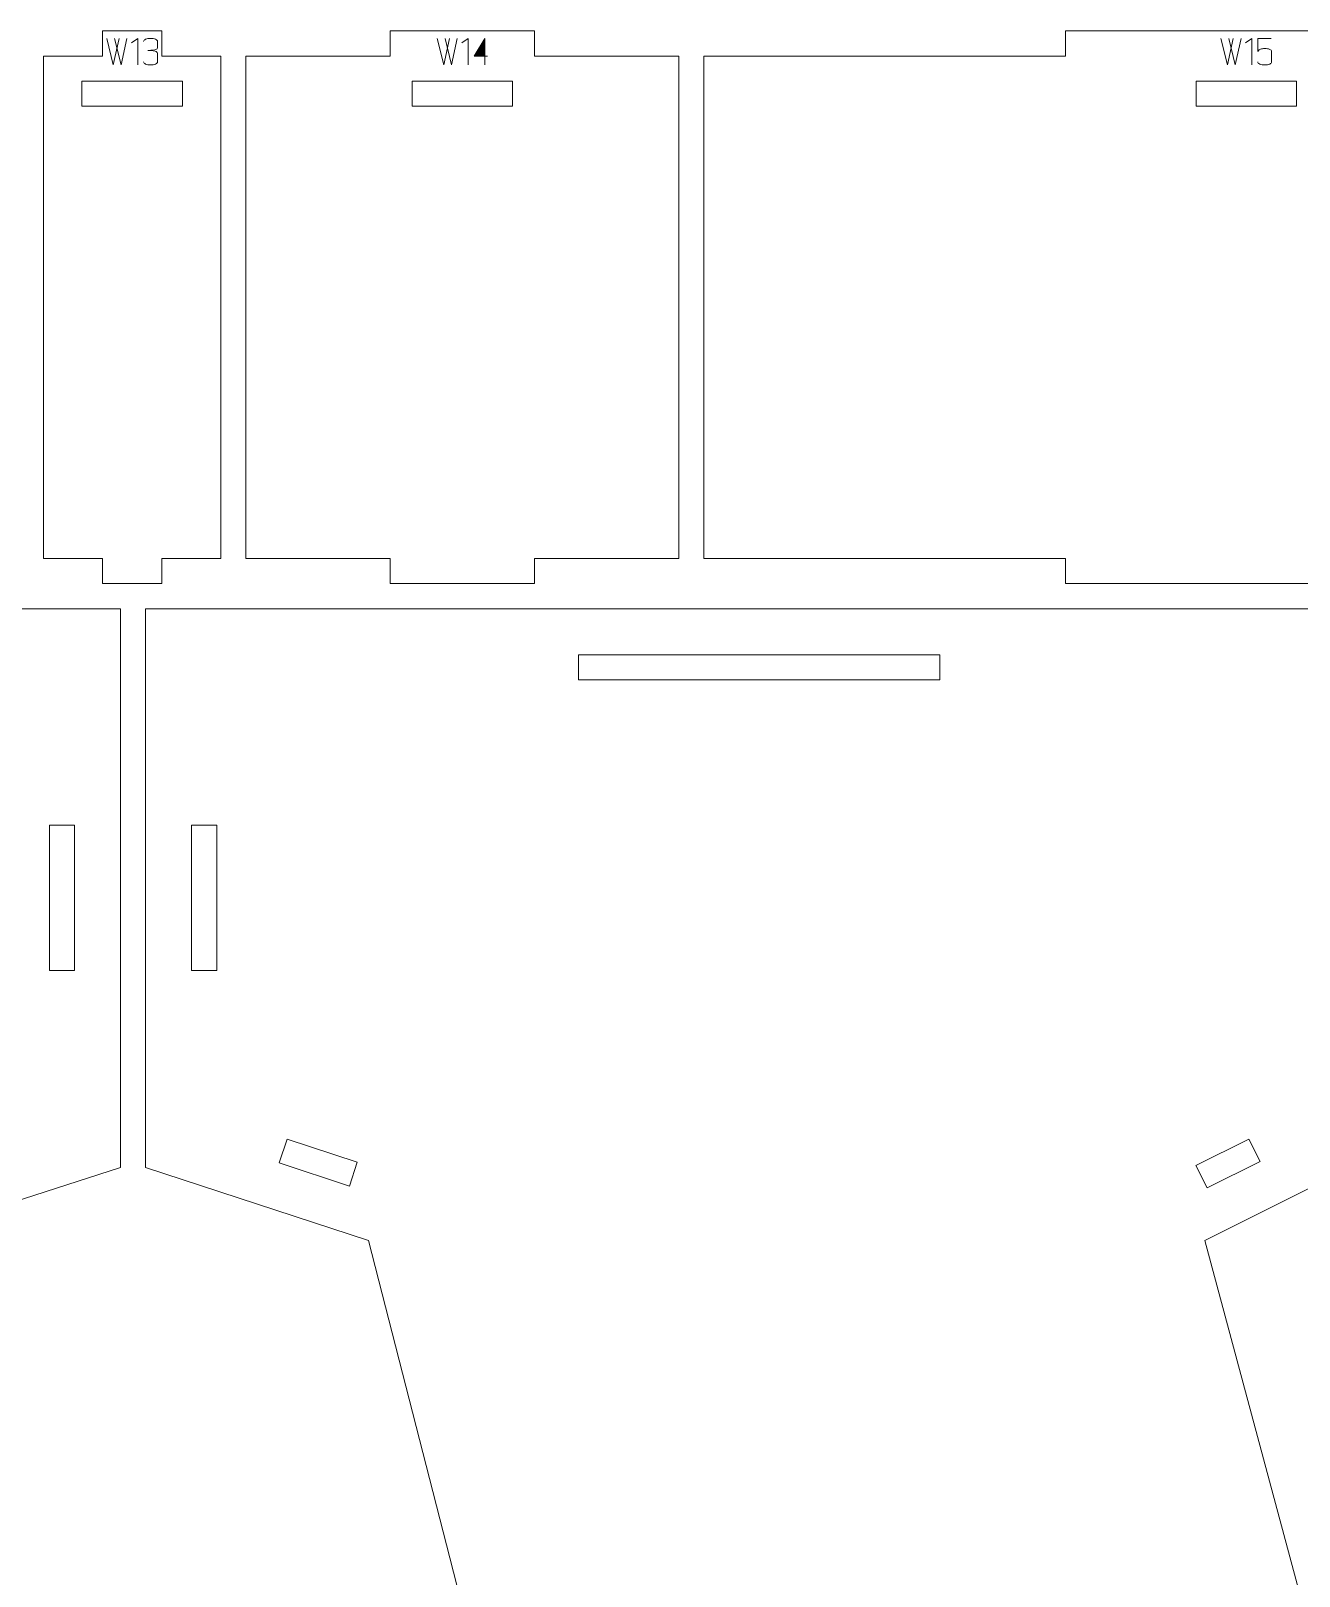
# Model space of a CAD drawing. Header units: centimetres. Extents: x -250 to 250, y -508 to 508.
# Drawn here: x 109.18 to 124.33, y -280.63 to -262.18 of the extents above; entities that cross this region are included whole.
import ezdxf

# ---------------------------------------------------------------- set-up
doc = ezdxf.new("R2010")
doc.units = ezdxf.units.CM
doc.header["$MEASUREMENT"] = 0
doc.layers.add('Capa 1', color=7, linetype='Continuous')

msp = doc.modelspace()

# ---------------------------------------------------------------- hatches: boundary and pattern name
at = {"layer": 'Capa 1', "true_color": 0x3e4095}
h = msp.add_hatch(color=175, dxfattribs=at)
edge = h.paths.add_edge_path()
edge.add_spline(control_points=[(110.0886, -262.27018), (110.0886, -262.27018), (110.16656, -262.58662), (110.16656, -262.58662), (110.16656, -262.58662), (110.2349, -262.27018), (110.2349, -262.27018), (110.2349, -262.27018), (110.2349, -262.27018), (110.2349, -262.27018), (110.2349, -262.27018), (110.16656, -262.58662), (110.16656, -262.58662), (110.16656, -262.58662), (110.0886, -262.27018), (110.0886, -262.27018)], knot_values=[0, 0, 0, 0, 0.2, 0.2, 0.2, 0.4, 0.4, 0.4, 0.6, 0.6, 0.6, 0.8, 0.8, 0.8, 1, 1, 1, 1], degree=3, periodic=1)
h = msp.add_hatch(color=175, dxfattribs=at)
edge = h.paths.add_edge_path()
edge.add_spline(control_points=[(110.18216, -262.27018), (110.18216, -262.27018), (110.26012, -262.58662), (110.26012, -262.58662), (110.26012, -262.58662), (110.32845, -262.27018), (110.32845, -262.27018), (110.32845, -262.27018), (110.32845, -262.27018), (110.32845, -262.27018), (110.32845, -262.27018), (110.26012, -262.58662), (110.26012, -262.58662), (110.26012, -262.58662), (110.18216, -262.27018), (110.18216, -262.27018)], knot_values=[0, 0, 0, 0, 0.2, 0.2, 0.2, 0.4, 0.4, 0.4, 0.6, 0.6, 0.6, 0.8, 0.8, 0.8, 1, 1, 1, 1], degree=3, periodic=1)
h = msp.add_hatch(color=175, dxfattribs=at)
edge = h.paths.add_edge_path()
edge.add_spline(control_points=[(110.45824, -262.26972), (110.45824, -262.26972), (110.38211, -262.32246), (110.38211, -262.32246), (110.38211, -262.32246), (110.45824, -262.26972), (110.45824, -262.26972), (110.45824, -262.26972), (110.45824, -262.58662), (110.45824, -262.58662), (110.45824, -262.58662), (110.45824, -262.26972), (110.45824, -262.26972)], knot_values=[0, 0, 0, 0, 0.25, 0.25, 0.25, 0.5, 0.5, 0.5, 0.75, 0.75, 0.75, 1, 1, 1, 1], degree=3, periodic=1)
h = msp.add_hatch(color=175, dxfattribs=at)
edge = h.paths.add_edge_path()
edge.add_spline(control_points=[(110.61142, -262.58662), (110.58788, -262.58662), (110.56823, -262.58318), (110.55249, -262.5763), (110.53674, -262.56942), (110.52887, -262.56109), (110.52887, -262.55131), (110.52887, -262.56109), (110.53674, -262.56942), (110.55249, -262.5763), (110.56823, -262.58318), (110.58788, -262.58662), (110.61142, -262.58662), (110.63496, -262.58662), (110.65461, -262.58318), (110.67035, -262.5763), (110.6861, -262.56942), (110.69397, -262.56109), (110.69397, -262.55131), (110.69397, -262.55131), (110.69397, -262.44812), (110.69397, -262.44812), (110.69397, -262.43986), (110.68831, -262.43268), (110.677, -262.42657), (110.66569, -262.42045), (110.63252, -262.41632), (110.57748, -262.41418), (110.63221, -262.41082), (110.66508, -262.40684), (110.67608, -262.40226), (110.68709, -262.39767), (110.69305, -262.39018), (110.69397, -262.37979), (110.69397, -262.37979), (110.69397, -262.30549), (110.69397, -262.30549), (110.69397, -262.29571), (110.6861, -262.28738), (110.67035, -262.2805), (110.65461, -262.27362), (110.63496, -262.27018), (110.61142, -262.27018), (110.58788, -262.27018), (110.56823, -262.27362), (110.55249, -262.2805), (110.53674, -262.28738), (110.52887, -262.29571), (110.52887, -262.30549), (110.52887, -262.29571), (110.53674, -262.28738), (110.55249, -262.2805), (110.56823, -262.27362), (110.58788, -262.27018), (110.61142, -262.27018), (110.63496, -262.27018), (110.65461, -262.27362), (110.67035, -262.2805), (110.6861, -262.28738), (110.69397, -262.29571), (110.69397, -262.30549), (110.69397, -262.30549), (110.69397, -262.37979), (110.69397, -262.37979), (110.69305, -262.39018), (110.68709, -262.39767), (110.67608, -262.40226), (110.66508, -262.40684), (110.63221, -262.41082), (110.57748, -262.41418), (110.63252, -262.41632), (110.66569, -262.42045), (110.677, -262.42657), (110.68831, -262.43268), (110.69397, -262.43986), (110.69397, -262.44812), (110.69397, -262.44812), (110.69397, -262.55131), (110.69397, -262.55131), (110.69397, -262.56109), (110.6861, -262.56942), (110.67035, -262.5763), (110.65461, -262.58318), (110.63496, -262.58662), (110.61142, -262.58662)], knot_values=[0, 0, 0, 0, 0.03571429, 0.03571429, 0.03571429, 0.07142857, 0.07142857, 0.07142857, 0.10714286, 0.10714286, 0.10714286, 0.14285714, 0.14285714, 0.14285714, 0.17857143, 0.17857143, 0.17857143, 0.21428571, 0.21428571, 0.21428571, 0.25, 0.25, 0.25, 0.28571429, 0.28571429, 0.28571429, 0.32142857, 0.32142857, 0.32142857, 0.35714286, 0.35714286, 0.35714286, 0.39285714, 0.39285714, 0.39285714, 0.42857143, 0.42857143, 0.42857143, 0.46428571, 0.46428571, 0.46428571, 0.5, 0.5, 0.5, 0.53571429, 0.53571429, 0.53571429, 0.57142857, 0.57142857, 0.57142857, 0.60714286, 0.60714286, 0.60714286, 0.64285714, 0.64285714, 0.64285714, 0.67857143, 0.67857143, 0.67857143, 0.71428571, 0.71428571, 0.71428571, 0.75, 0.75, 0.75, 0.78571429, 0.78571429, 0.78571429, 0.82142857, 0.82142857, 0.82142857, 0.85714286, 0.85714286, 0.85714286, 0.89285714, 0.89285714, 0.89285714, 0.92857143, 0.92857143, 0.92857143, 0.96428571, 0.96428571, 0.96428571, 1, 1, 1, 1], degree=3, periodic=1)
h = msp.add_hatch(color=175, dxfattribs=at)
edge = h.paths.add_edge_path()
edge.add_spline(control_points=[(114.03385, -262.27018), (114.03385, -262.27018), (114.11181, -262.58662), (114.11181, -262.58662), (114.11181, -262.58662), (114.18015, -262.27018), (114.18015, -262.27018), (114.18015, -262.27018), (114.18015, -262.27018), (114.18015, -262.27018), (114.18015, -262.27018), (114.11181, -262.58662), (114.11181, -262.58662), (114.11181, -262.58662), (114.03385, -262.27018), (114.03385, -262.27018)], knot_values=[0, 0, 0, 0, 0.2, 0.2, 0.2, 0.4, 0.4, 0.4, 0.6, 0.6, 0.6, 0.8, 0.8, 0.8, 1, 1, 1, 1], degree=3, periodic=1)
h = msp.add_hatch(color=175, dxfattribs=at)
edge = h.paths.add_edge_path()
edge.add_spline(control_points=[(114.12741, -262.27018), (114.12741, -262.27018), (114.20537, -262.58662), (114.20537, -262.58662), (114.20537, -262.58662), (114.2737, -262.27018), (114.2737, -262.27018), (114.2737, -262.27018), (114.2737, -262.27018), (114.2737, -262.27018), (114.2737, -262.27018), (114.20537, -262.58662), (114.20537, -262.58662), (114.20537, -262.58662), (114.12741, -262.27018), (114.12741, -262.27018)], knot_values=[0, 0, 0, 0, 0.2, 0.2, 0.2, 0.4, 0.4, 0.4, 0.6, 0.6, 0.6, 0.8, 0.8, 0.8, 1, 1, 1, 1], degree=3, periodic=1)
h = msp.add_hatch(color=175, dxfattribs=at)
edge = h.paths.add_edge_path()
edge.add_spline(control_points=[(114.40349, -262.26972), (114.40349, -262.26972), (114.32736, -262.32246), (114.32736, -262.32246), (114.32736, -262.32246), (114.40349, -262.26972), (114.40349, -262.26972), (114.40349, -262.26972), (114.40349, -262.58662), (114.40349, -262.58662), (114.40349, -262.58662), (114.40349, -262.26972), (114.40349, -262.26972)], knot_values=[0, 0, 0, 0, 0.25, 0.25, 0.25, 0.5, 0.5, 0.5, 0.75, 0.75, 0.75, 1, 1, 1, 1], degree=3, periodic=1)
h = msp.add_hatch(color=175, dxfattribs=at)
edge = h.paths.add_edge_path()
edge.add_spline(control_points=[(114.60391, -262.48206), (114.60391, -262.48206), (114.60391, -262.26972), (114.60391, -262.26972), (114.60391, -262.26972), (114.47412, -262.48206), (114.47412, -262.48206), (114.47412, -262.48206), (114.60391, -262.48206), (114.60391, -262.48206)], knot_values=[0, 0, 0, 0, 0.33333333, 0.33333333, 0.33333333, 0.66666667, 0.66666667, 0.66666667, 1, 1, 1, 1], degree=3, periodic=1)
h = msp.add_hatch(color=175, dxfattribs=at)
edge = h.paths.add_edge_path()
edge.add_spline(control_points=[(114.60391, -262.48206), (114.60391, -262.48206), (114.60391, -262.58662), (114.60391, -262.58662), (114.60391, -262.58662), (114.60391, -262.48206), (114.60391, -262.48206), (114.60391, -262.48206), (114.47412, -262.48206), (114.47412, -262.48206), (114.47412, -262.48206), (114.60391, -262.26972), (114.60391, -262.26972), (114.60391, -262.26972), (114.60391, -262.48206), (114.60391, -262.48206), (114.60391, -262.48206), (114.63372, -262.48206), (114.63372, -262.48206), (114.63372, -262.48206), (114.60391, -262.48206), (114.60391, -262.48206)], knot_values=[0, 0, 0, 0, 0.14285714, 0.14285714, 0.14285714, 0.28571429, 0.28571429, 0.28571429, 0.42857143, 0.42857143, 0.42857143, 0.57142857, 0.57142857, 0.57142857, 0.71428571, 0.71428571, 0.71428571, 0.85714286, 0.85714286, 0.85714286, 1, 1, 1, 1], degree=3, periodic=1)
h = msp.add_hatch(color=175, dxfattribs=at)
edge = h.paths.add_edge_path()
edge.add_spline(control_points=[(123.39201, -262.27018), (123.39201, -262.27018), (123.46997, -262.58662), (123.46997, -262.58662), (123.46997, -262.58662), (123.53831, -262.27018), (123.53831, -262.27018), (123.53831, -262.27018), (123.53831, -262.27018), (123.53831, -262.27018), (123.53831, -262.27018), (123.46997, -262.58662), (123.46997, -262.58662), (123.46997, -262.58662), (123.39201, -262.27018), (123.39201, -262.27018)], knot_values=[0, 0, 0, 0, 0.2, 0.2, 0.2, 0.4, 0.4, 0.4, 0.6, 0.6, 0.6, 0.8, 0.8, 0.8, 1, 1, 1, 1], degree=3, periodic=1)
h = msp.add_hatch(color=175, dxfattribs=at)
edge = h.paths.add_edge_path()
edge.add_spline(control_points=[(123.48557, -262.27018), (123.48557, -262.27018), (123.56353, -262.58662), (123.56353, -262.58662), (123.56353, -262.58662), (123.63186, -262.27018), (123.63186, -262.27018), (123.63186, -262.27018), (123.63186, -262.27018), (123.63186, -262.27018), (123.63186, -262.27018), (123.56353, -262.58662), (123.56353, -262.58662), (123.56353, -262.58662), (123.48557, -262.27018), (123.48557, -262.27018)], knot_values=[0, 0, 0, 0, 0.2, 0.2, 0.2, 0.4, 0.4, 0.4, 0.6, 0.6, 0.6, 0.8, 0.8, 0.8, 1, 1, 1, 1], degree=3, periodic=1)
h = msp.add_hatch(color=175, dxfattribs=at)
edge = h.paths.add_edge_path()
edge.add_spline(control_points=[(123.76165, -262.26972), (123.76165, -262.26972), (123.68552, -262.32246), (123.68552, -262.32246), (123.68552, -262.32246), (123.76165, -262.26972), (123.76165, -262.26972), (123.76165, -262.26972), (123.76165, -262.58662), (123.76165, -262.58662), (123.76165, -262.58662), (123.76165, -262.26972), (123.76165, -262.26972)], knot_values=[0, 0, 0, 0, 0.25, 0.25, 0.25, 0.5, 0.5, 0.5, 0.75, 0.75, 0.75, 1, 1, 1, 1], degree=3, periodic=1)
h = msp.add_hatch(color=175, dxfattribs=at)
edge = h.paths.add_edge_path()
edge.add_spline(control_points=[(123.91483, -262.58662), (123.89129, -262.58662), (123.87164, -262.58318), (123.8559, -262.5763), (123.84015, -262.56942), (123.83228, -262.56109), (123.83228, -262.55131), (123.83228, -262.56109), (123.84015, -262.56942), (123.8559, -262.5763), (123.87164, -262.58318), (123.89129, -262.58662), (123.91483, -262.58662), (123.93837, -262.58662), (123.95802, -262.58318), (123.97376, -262.5763), (123.98951, -262.56942), (123.99738, -262.56109), (123.99738, -262.55131), (123.99738, -262.55131), (123.99738, -262.42565), (123.99738, -262.42565), (123.99738, -262.41586), (123.98951, -262.40753), (123.97376, -262.40065), (123.95802, -262.39377), (123.93837, -262.39033), (123.91483, -262.39033), (123.89343, -262.39217), (123.87692, -262.39462), (123.8653, -262.39767), (123.85368, -262.40073), (123.84268, -262.41006), (123.83228, -262.42565), (123.83228, -262.42565), (123.83228, -262.27018), (123.83228, -262.27018), (123.83228, -262.27018), (123.99188, -262.27018), (123.99188, -262.27018), (123.99188, -262.27018), (123.83228, -262.27018), (123.83228, -262.27018), (123.83228, -262.27018), (123.83228, -262.42565), (123.83228, -262.42565), (123.84268, -262.41006), (123.85368, -262.40073), (123.8653, -262.39767), (123.87692, -262.39462), (123.89343, -262.39217), (123.91483, -262.39033), (123.93837, -262.39033), (123.95802, -262.39377), (123.97376, -262.40065), (123.98951, -262.40753), (123.99738, -262.41586), (123.99738, -262.42565), (123.99738, -262.42565), (123.99738, -262.55131), (123.99738, -262.55131), (123.99738, -262.56109), (123.98951, -262.56942), (123.97376, -262.5763), (123.95802, -262.58318), (123.93837, -262.58662), (123.91483, -262.58662)], knot_values=[0, 0, 0, 0, 0.04545455, 0.04545455, 0.04545455, 0.09090909, 0.09090909, 0.09090909, 0.13636364, 0.13636364, 0.13636364, 0.18181818, 0.18181818, 0.18181818, 0.22727273, 0.22727273, 0.22727273, 0.27272727, 0.27272727, 0.27272727, 0.31818182, 0.31818182, 0.31818182, 0.36363636, 0.36363636, 0.36363636, 0.40909091, 0.40909091, 0.40909091, 0.45454545, 0.45454545, 0.45454545, 0.5, 0.5, 0.5, 0.54545455, 0.54545455, 0.54545455, 0.59090909, 0.59090909, 0.59090909, 0.63636364, 0.63636364, 0.63636364, 0.68181818, 0.68181818, 0.68181818, 0.72727273, 0.72727273, 0.72727273, 0.77272727, 0.77272727, 0.77272727, 0.81818182, 0.81818182, 0.81818182, 0.86363636, 0.86363636, 0.86363636, 0.90909091, 0.90909091, 0.90909091, 0.95454545, 0.95454545, 0.95454545, 1, 1, 1, 1], degree=3, periodic=1)

# ---------------------------------------------------------------- linework, layer by layer
at = {"layer": 'Capa 1', "color": 240, "lineweight": 20}
for points, knots in [([(109.33266, -262.48022), (109.33266, -262.48022), (109.33266, -268.48022), (109.33266, -268.48022), (109.33266, -268.48022), (110.03841, -268.48022), (110.03841, -268.48022), (110.03841, -268.48022), (110.03841, -268.78022), (110.03841, -268.78022), (110.03841, -268.78022), (110.74416, -268.78022), (110.74416, -268.78022), (110.74416, -268.78022), (110.74416, -268.48022), (110.74416, -268.48022), (110.74416, -268.48022), (111.44992, -268.48022), (111.44992, -268.48022), (111.44992, -268.48022), (111.44992, -262.48022), (111.44992, -262.48022), (111.44992, -262.48022), (110.74416, -262.48022), (110.74416, -262.48022), (110.74416, -262.48022), (110.74416, -262.18022), (110.74416, -262.18022), (110.74416, -262.18022), (110.03841, -262.18022), (110.03841, -262.18022), (110.03841, -262.18022), (110.03841, -262.48022), (110.03841, -262.48022), (110.03841, -262.48022), (109.33266, -262.48022), (109.33266, -262.48022)], [0, 0, 0, 0, 0.08333333, 0.08333333, 0.08333333, 0.16666667, 0.16666667, 0.16666667, 0.25, 0.25, 0.25, 0.33333333, 0.33333333, 0.33333333, 0.41666667, 0.41666667, 0.41666667, 0.5, 0.5, 0.5, 0.58333333, 0.58333333, 0.58333333, 0.66666667, 0.66666667, 0.66666667, 0.75, 0.75, 0.75, 0.83333333, 0.83333333, 0.83333333, 0.91666667, 0.91666667, 0.91666667, 1, 1, 1, 1]), ([(111.74992, -262.48022), (111.74992, -262.48022), (111.74992, -268.48022), (111.74992, -268.48022), (111.74992, -268.48022), (113.4725, -268.48022), (113.4725, -268.48022), (113.4725, -268.48022), (113.4725, -268.78022), (113.4725, -268.78022), (113.4725, -268.78022), (115.19508, -268.78022), (115.19508, -268.78022), (115.19508, -268.78022), (115.19508, -268.48022), (115.19508, -268.48022), (115.19508, -268.48022), (116.91766, -268.48022), (116.91766, -268.48022), (116.91766, -268.48022), (116.91766, -262.48022), (116.91766, -262.48022), (116.91766, -262.48022), (115.19508, -262.48022), (115.19508, -262.48022), (115.19508, -262.48022), (115.19508, -262.18022), (115.19508, -262.18022), (115.19508, -262.18022), (113.4725, -262.18022), (113.4725, -262.18022), (113.4725, -262.18022), (113.4725, -262.48022), (113.4725, -262.48022), (113.4725, -262.48022), (111.74992, -262.48022), (111.74992, -262.48022)], [0, 0, 0, 0, 0.08333333, 0.08333333, 0.08333333, 0.16666667, 0.16666667, 0.16666667, 0.25, 0.25, 0.25, 0.33333333, 0.33333333, 0.33333333, 0.41666667, 0.41666667, 0.41666667, 0.5, 0.5, 0.5, 0.58333333, 0.58333333, 0.58333333, 0.66666667, 0.66666667, 0.66666667, 0.75, 0.75, 0.75, 0.83333333, 0.83333333, 0.83333333, 0.91666667, 0.91666667, 0.91666667, 1, 1, 1, 1]), ([(117.21766, -262.48022), (117.21766, -262.48022), (117.21766, -268.48022), (117.21766, -268.48022), (117.21766, -268.48022), (121.53568, -268.48022), (121.53568, -268.48022), (121.53568, -268.48022), (121.53568, -268.78022), (121.53568, -268.78022), (121.53568, -268.78022), (125.8537, -268.78022), (125.8537, -268.78022), (125.8537, -268.78022), (125.8537, -268.48022), (125.8537, -268.48022), (125.8537, -268.48022), (130.17173, -268.48022), (130.17173, -268.48022), (130.17173, -268.48022), (130.17173, -262.48022), (130.17173, -262.48022), (130.17173, -262.48022), (125.8537, -262.48022), (125.8537, -262.48022), (125.8537, -262.48022), (125.8537, -262.18022), (125.8537, -262.18022), (125.8537, -262.18022), (121.53568, -262.18022), (121.53568, -262.18022), (121.53568, -262.18022), (121.53568, -262.48022), (121.53568, -262.48022), (121.53568, -262.48022), (117.21766, -262.48022), (117.21766, -262.48022)], [0, 0, 0, 0, 0.08333333, 0.08333333, 0.08333333, 0.16666667, 0.16666667, 0.16666667, 0.25, 0.25, 0.25, 0.33333333, 0.33333333, 0.33333333, 0.41666667, 0.41666667, 0.41666667, 0.5, 0.5, 0.5, 0.58333333, 0.58333333, 0.58333333, 0.66666667, 0.66666667, 0.66666667, 0.75, 0.75, 0.75, 0.83333333, 0.83333333, 0.83333333, 0.91666667, 0.91666667, 0.91666667, 1, 1, 1, 1]), ([(109.79129, -263.08), (109.79129, -263.08), (110.99129, -263.08), (110.99129, -263.08), (110.99129, -263.08), (110.99129, -262.78), (110.99129, -262.78), (110.99129, -262.78), (109.79129, -262.78), (109.79129, -262.78), (109.79129, -262.78), (109.79129, -263.08), (109.79129, -263.08)], [0, 0, 0, 0, 0.25, 0.25, 0.25, 0.5, 0.5, 0.5, 0.75, 0.75, 0.75, 1, 1, 1, 1]), ([(113.73379, -263.08), (113.73379, -263.08), (114.93379, -263.08), (114.93379, -263.08), (114.93379, -263.08), (114.93379, -262.78), (114.93379, -262.78), (114.93379, -262.78), (113.73379, -262.78), (113.73379, -262.78), (113.73379, -262.78), (113.73379, -263.08), (113.73379, -263.08)], [0, 0, 0, 0, 0.25, 0.25, 0.25, 0.5, 0.5, 0.5, 0.75, 0.75, 0.75, 1, 1, 1, 1]), ([(123.0947, -263.08), (123.0947, -263.08), (124.2947, -263.08), (124.2947, -263.08), (124.2947, -263.08), (124.2947, -262.78), (124.2947, -262.78), (124.2947, -262.78), (123.0947, -262.78), (123.0947, -262.78), (123.0947, -262.78), (123.0947, -263.08), (123.0947, -263.08)], [0, 0, 0, 0, 0.25, 0.25, 0.25, 0.5, 0.5, 0.5, 0.75, 0.75, 0.75, 1, 1, 1, 1])]:
    msp.add_open_spline(points, degree=3, knots=knots, dxfattribs=at)
at = {"layer": 'Capa 1', "color": 114, "lineweight": 9}
for points, knots in [([(110.0886, -262.27018), (110.0886, -262.27018), (110.16656, -262.58662), (110.16656, -262.58662), (110.16656, -262.58662), (110.2349, -262.27018), (110.2349, -262.27018), (110.2349, -262.27018), (110.2349, -262.27018), (110.2349, -262.27018), (110.2349, -262.27018), (110.16656, -262.58662), (110.16656, -262.58662), (110.16656, -262.58662), (110.0886, -262.27018), (110.0886, -262.27018)], [0, 0, 0, 0, 0.2, 0.2, 0.2, 0.4, 0.4, 0.4, 0.6, 0.6, 0.6, 0.8, 0.8, 0.8, 1, 1, 1, 1]), ([(110.18216, -262.27018), (110.18216, -262.27018), (110.26012, -262.58662), (110.26012, -262.58662), (110.26012, -262.58662), (110.32845, -262.27018), (110.32845, -262.27018), (110.32845, -262.27018), (110.32845, -262.27018), (110.32845, -262.27018), (110.32845, -262.27018), (110.26012, -262.58662), (110.26012, -262.58662), (110.26012, -262.58662), (110.18216, -262.27018), (110.18216, -262.27018)], [0, 0, 0, 0, 0.2, 0.2, 0.2, 0.4, 0.4, 0.4, 0.6, 0.6, 0.6, 0.8, 0.8, 0.8, 1, 1, 1, 1]), ([(110.45824, -262.26972), (110.45824, -262.26972), (110.38211, -262.32246), (110.38211, -262.32246), (110.38211, -262.32246), (110.45824, -262.26972), (110.45824, -262.26972), (110.45824, -262.26972), (110.45824, -262.58662), (110.45824, -262.58662), (110.45824, -262.58662), (110.45824, -262.26972), (110.45824, -262.26972)], [0, 0, 0, 0, 0.25, 0.25, 0.25, 0.5, 0.5, 0.5, 0.75, 0.75, 0.75, 1, 1, 1, 1]), ([(110.61142, -262.58662), (110.58788, -262.58662), (110.56823, -262.58318), (110.55249, -262.5763), (110.53674, -262.56942), (110.52887, -262.56109), (110.52887, -262.55131), (110.52887, -262.56109), (110.53674, -262.56942), (110.55249, -262.5763), (110.56823, -262.58318), (110.58788, -262.58662), (110.61142, -262.58662), (110.63496, -262.58662), (110.65461, -262.58318), (110.67035, -262.5763), (110.6861, -262.56942), (110.69397, -262.56109), (110.69397, -262.55131), (110.69397, -262.55131), (110.69397, -262.44812), (110.69397, -262.44812), (110.69397, -262.43986), (110.68831, -262.43268), (110.677, -262.42657), (110.66569, -262.42045), (110.63252, -262.41632), (110.57748, -262.41418), (110.63221, -262.41082), (110.66508, -262.40684), (110.67608, -262.40226), (110.68709, -262.39767), (110.69305, -262.39018), (110.69397, -262.37979), (110.69397, -262.37979), (110.69397, -262.30549), (110.69397, -262.30549), (110.69397, -262.29571), (110.6861, -262.28738), (110.67035, -262.2805), (110.65461, -262.27362), (110.63496, -262.27018), (110.61142, -262.27018), (110.58788, -262.27018), (110.56823, -262.27362), (110.55249, -262.2805), (110.53674, -262.28738), (110.52887, -262.29571), (110.52887, -262.30549), (110.52887, -262.29571), (110.53674, -262.28738), (110.55249, -262.2805), (110.56823, -262.27362), (110.58788, -262.27018), (110.61142, -262.27018), (110.63496, -262.27018), (110.65461, -262.27362), (110.67035, -262.2805), (110.6861, -262.28738), (110.69397, -262.29571), (110.69397, -262.30549), (110.69397, -262.30549), (110.69397, -262.37979), (110.69397, -262.37979), (110.69305, -262.39018), (110.68709, -262.39767), (110.67608, -262.40226), (110.66508, -262.40684), (110.63221, -262.41082), (110.57748, -262.41418), (110.63252, -262.41632), (110.66569, -262.42045), (110.677, -262.42657), (110.68831, -262.43268), (110.69397, -262.43986), (110.69397, -262.44812), (110.69397, -262.44812), (110.69397, -262.55131), (110.69397, -262.55131), (110.69397, -262.56109), (110.6861, -262.56942), (110.67035, -262.5763), (110.65461, -262.58318), (110.63496, -262.58662), (110.61142, -262.58662)], [0, 0, 0, 0, 0.03571429, 0.03571429, 0.03571429, 0.07142857, 0.07142857, 0.07142857, 0.10714286, 0.10714286, 0.10714286, 0.14285714, 0.14285714, 0.14285714, 0.17857143, 0.17857143, 0.17857143, 0.21428571, 0.21428571, 0.21428571, 0.25, 0.25, 0.25, 0.28571429, 0.28571429, 0.28571429, 0.32142857, 0.32142857, 0.32142857, 0.35714286, 0.35714286, 0.35714286, 0.39285714, 0.39285714, 0.39285714, 0.42857143, 0.42857143, 0.42857143, 0.46428571, 0.46428571, 0.46428571, 0.5, 0.5, 0.5, 0.53571429, 0.53571429, 0.53571429, 0.57142857, 0.57142857, 0.57142857, 0.60714286, 0.60714286, 0.60714286, 0.64285714, 0.64285714, 0.64285714, 0.67857143, 0.67857143, 0.67857143, 0.71428571, 0.71428571, 0.71428571, 0.75, 0.75, 0.75, 0.78571429, 0.78571429, 0.78571429, 0.82142857, 0.82142857, 0.82142857, 0.85714286, 0.85714286, 0.85714286, 0.89285714, 0.89285714, 0.89285714, 0.92857143, 0.92857143, 0.92857143, 0.96428571, 0.96428571, 0.96428571, 1, 1, 1, 1]), ([(114.03385, -262.27018), (114.03385, -262.27018), (114.11181, -262.58662), (114.11181, -262.58662), (114.11181, -262.58662), (114.18015, -262.27018), (114.18015, -262.27018), (114.18015, -262.27018), (114.18015, -262.27018), (114.18015, -262.27018), (114.18015, -262.27018), (114.11181, -262.58662), (114.11181, -262.58662), (114.11181, -262.58662), (114.03385, -262.27018), (114.03385, -262.27018)], [0, 0, 0, 0, 0.2, 0.2, 0.2, 0.4, 0.4, 0.4, 0.6, 0.6, 0.6, 0.8, 0.8, 0.8, 1, 1, 1, 1]), ([(114.12741, -262.27018), (114.12741, -262.27018), (114.20537, -262.58662), (114.20537, -262.58662), (114.20537, -262.58662), (114.2737, -262.27018), (114.2737, -262.27018), (114.2737, -262.27018), (114.2737, -262.27018), (114.2737, -262.27018), (114.2737, -262.27018), (114.20537, -262.58662), (114.20537, -262.58662), (114.20537, -262.58662), (114.12741, -262.27018), (114.12741, -262.27018)], [0, 0, 0, 0, 0.2, 0.2, 0.2, 0.4, 0.4, 0.4, 0.6, 0.6, 0.6, 0.8, 0.8, 0.8, 1, 1, 1, 1]), ([(114.40349, -262.26972), (114.40349, -262.26972), (114.32736, -262.32246), (114.32736, -262.32246), (114.32736, -262.32246), (114.40349, -262.26972), (114.40349, -262.26972), (114.40349, -262.26972), (114.40349, -262.58662), (114.40349, -262.58662), (114.40349, -262.58662), (114.40349, -262.26972), (114.40349, -262.26972)], [0, 0, 0, 0, 0.25, 0.25, 0.25, 0.5, 0.5, 0.5, 0.75, 0.75, 0.75, 1, 1, 1, 1]), ([(114.60391, -262.48206), (114.60391, -262.48206), (114.60391, -262.26972), (114.60391, -262.26972), (114.60391, -262.26972), (114.47412, -262.48206), (114.47412, -262.48206), (114.47412, -262.48206), (114.60391, -262.48206), (114.60391, -262.48206)], [0, 0, 0, 0, 0.33333333, 0.33333333, 0.33333333, 0.66666667, 0.66666667, 0.66666667, 1, 1, 1, 1]), ([(114.60391, -262.48206), (114.60391, -262.48206), (114.60391, -262.58662), (114.60391, -262.58662), (114.60391, -262.58662), (114.60391, -262.48206), (114.60391, -262.48206), (114.60391, -262.48206), (114.47412, -262.48206), (114.47412, -262.48206), (114.47412, -262.48206), (114.60391, -262.26972), (114.60391, -262.26972), (114.60391, -262.26972), (114.60391, -262.48206), (114.60391, -262.48206), (114.60391, -262.48206), (114.63372, -262.48206), (114.63372, -262.48206), (114.63372, -262.48206), (114.60391, -262.48206), (114.60391, -262.48206)], [0, 0, 0, 0, 0.14285714, 0.14285714, 0.14285714, 0.28571429, 0.28571429, 0.28571429, 0.42857143, 0.42857143, 0.42857143, 0.57142857, 0.57142857, 0.57142857, 0.71428571, 0.71428571, 0.71428571, 0.85714286, 0.85714286, 0.85714286, 1, 1, 1, 1]), ([(123.39201, -262.27018), (123.39201, -262.27018), (123.46997, -262.58662), (123.46997, -262.58662), (123.46997, -262.58662), (123.53831, -262.27018), (123.53831, -262.27018), (123.53831, -262.27018), (123.53831, -262.27018), (123.53831, -262.27018), (123.53831, -262.27018), (123.46997, -262.58662), (123.46997, -262.58662), (123.46997, -262.58662), (123.39201, -262.27018), (123.39201, -262.27018)], [0, 0, 0, 0, 0.2, 0.2, 0.2, 0.4, 0.4, 0.4, 0.6, 0.6, 0.6, 0.8, 0.8, 0.8, 1, 1, 1, 1]), ([(123.48557, -262.27018), (123.48557, -262.27018), (123.56353, -262.58662), (123.56353, -262.58662), (123.56353, -262.58662), (123.63186, -262.27018), (123.63186, -262.27018), (123.63186, -262.27018), (123.63186, -262.27018), (123.63186, -262.27018), (123.63186, -262.27018), (123.56353, -262.58662), (123.56353, -262.58662), (123.56353, -262.58662), (123.48557, -262.27018), (123.48557, -262.27018)], [0, 0, 0, 0, 0.2, 0.2, 0.2, 0.4, 0.4, 0.4, 0.6, 0.6, 0.6, 0.8, 0.8, 0.8, 1, 1, 1, 1]), ([(123.76165, -262.26972), (123.76165, -262.26972), (123.68552, -262.32246), (123.68552, -262.32246), (123.68552, -262.32246), (123.76165, -262.26972), (123.76165, -262.26972), (123.76165, -262.26972), (123.76165, -262.58662), (123.76165, -262.58662), (123.76165, -262.58662), (123.76165, -262.26972), (123.76165, -262.26972)], [0, 0, 0, 0, 0.25, 0.25, 0.25, 0.5, 0.5, 0.5, 0.75, 0.75, 0.75, 1, 1, 1, 1]), ([(123.91483, -262.58662), (123.89129, -262.58662), (123.87164, -262.58318), (123.8559, -262.5763), (123.84015, -262.56942), (123.83228, -262.56109), (123.83228, -262.55131), (123.83228, -262.56109), (123.84015, -262.56942), (123.8559, -262.5763), (123.87164, -262.58318), (123.89129, -262.58662), (123.91483, -262.58662), (123.93837, -262.58662), (123.95802, -262.58318), (123.97376, -262.5763), (123.98951, -262.56942), (123.99738, -262.56109), (123.99738, -262.55131), (123.99738, -262.55131), (123.99738, -262.42565), (123.99738, -262.42565), (123.99738, -262.41586), (123.98951, -262.40753), (123.97376, -262.40065), (123.95802, -262.39377), (123.93837, -262.39033), (123.91483, -262.39033), (123.89343, -262.39217), (123.87692, -262.39462), (123.8653, -262.39767), (123.85368, -262.40073), (123.84268, -262.41006), (123.83228, -262.42565), (123.83228, -262.42565), (123.83228, -262.27018), (123.83228, -262.27018), (123.83228, -262.27018), (123.99188, -262.27018), (123.99188, -262.27018), (123.99188, -262.27018), (123.83228, -262.27018), (123.83228, -262.27018), (123.83228, -262.27018), (123.83228, -262.42565), (123.83228, -262.42565), (123.84268, -262.41006), (123.85368, -262.40073), (123.8653, -262.39767), (123.87692, -262.39462), (123.89343, -262.39217), (123.91483, -262.39033), (123.93837, -262.39033), (123.95802, -262.39377), (123.97376, -262.40065), (123.98951, -262.40753), (123.99738, -262.41586), (123.99738, -262.42565), (123.99738, -262.42565), (123.99738, -262.55131), (123.99738, -262.55131), (123.99738, -262.56109), (123.98951, -262.56942), (123.97376, -262.5763), (123.95802, -262.58318), (123.93837, -262.58662), (123.91483, -262.58662)], [0, 0, 0, 0, 0.04545455, 0.04545455, 0.04545455, 0.09090909, 0.09090909, 0.09090909, 0.13636364, 0.13636364, 0.13636364, 0.18181818, 0.18181818, 0.18181818, 0.22727273, 0.22727273, 0.22727273, 0.27272727, 0.27272727, 0.27272727, 0.31818182, 0.31818182, 0.31818182, 0.36363636, 0.36363636, 0.36363636, 0.40909091, 0.40909091, 0.40909091, 0.45454545, 0.45454545, 0.45454545, 0.5, 0.5, 0.5, 0.54545455, 0.54545455, 0.54545455, 0.59090909, 0.59090909, 0.59090909, 0.63636364, 0.63636364, 0.63636364, 0.68181818, 0.68181818, 0.68181818, 0.72727273, 0.72727273, 0.72727273, 0.77272727, 0.77272727, 0.77272727, 0.81818182, 0.81818182, 0.81818182, 0.86363636, 0.86363636, 0.86363636, 0.90909091, 0.90909091, 0.90909091, 0.95454545, 0.95454545, 0.95454545, 1, 1, 1, 1])]:
    msp.add_open_spline(points, degree=3, knots=knots, dxfattribs=at)
at = {"layer": 'Capa 1', "color": 240, "lineweight": 9}
for points, knots in [([(98.52311, -269.08022), (98.52311, -269.08022), (110.25274, -269.08022), (110.25274, -269.08022), (110.25274, -269.08022), (110.25274, -275.75172), (110.25274, -275.75172), (110.25274, -275.75172), (107.54926, -276.62381), (107.54926, -276.62381), (107.54926, -276.62381), (101.40101, -299.08017), (101.40101, -299.08017), (101.40101, -299.08017), (89.75859, -299.08017), (89.75859, -299.08017), (89.75859, -299.08017), (87.0115, -288.83309), (87.0115, -288.83309), (87.0115, -288.83309), (85.52895, -288.83309), (85.52895, -288.83309), (85.52895, -288.83309), (82.60744, -299.08017), (82.60744, -299.08017), (82.60744, -299.08017), (70.26735, -299.08017), (70.26735, -299.08017), (70.26735, -299.08017), (64.51155, -276.62381), (64.51155, -276.62381), (64.51155, -276.62381), (61.85167, -275.75172), (61.85167, -275.75172), (61.85167, -275.75172), (61.85167, -269.08022), (61.85167, -269.08022), (61.85167, -269.08022), (76.5028, -269.08022), (76.5028, -269.08022), (76.5028, -269.08022), (76.5028, -275.62091), (76.5028, -275.62091), (76.5028, -275.62091), (74.49699, -276.62381), (74.49699, -276.62381), (74.49699, -276.62381), (78.07257, -289.92321), (78.07257, -289.92321), (78.07257, -289.92321), (81.69175, -276.62381), (81.69175, -276.62381), (81.69175, -276.62381), (79.64233, -275.75172), (79.64233, -275.75172), (79.64233, -275.75172), (79.64233, -269.08022), (79.64233, -269.08022), (79.64233, -269.08022), (95.38358, -269.08022), (95.38358, -269.08022), (95.38358, -269.08022), (95.38358, -275.75172), (95.38358, -275.75172), (95.38358, -275.75172), (93.24696, -276.62381), (93.24696, -276.62381), (93.24696, -276.62381), (95.25277, -283.68775), (95.25277, -283.68775), (95.25277, -283.68775), (98.56672, -283.68775), (98.56672, -283.68775), (98.56672, -283.68775), (100.3545, -276.62381), (100.3545, -276.62381), (100.3545, -276.62381), (98.52311, -275.75172), (98.52311, -275.75172), (98.52311, -275.75172), (98.52311, -269.08022), (98.52311, -269.08022)], [0, 0, 0, 0, 0.03703704, 0.03703704, 0.03703704, 0.07407407, 0.07407407, 0.07407407, 0.11111111, 0.11111111, 0.11111111, 0.14814815, 0.14814815, 0.14814815, 0.18518519, 0.18518519, 0.18518519, 0.22222222, 0.22222222, 0.22222222, 0.25925926, 0.25925926, 0.25925926, 0.2962963, 0.2962963, 0.2962963, 0.33333333, 0.33333333, 0.33333333, 0.37037037, 0.37037037, 0.37037037, 0.40740741, 0.40740741, 0.40740741, 0.44444444, 0.44444444, 0.44444444, 0.48148148, 0.48148148, 0.48148148, 0.51851852, 0.51851852, 0.51851852, 0.55555556, 0.55555556, 0.55555556, 0.59259259, 0.59259259, 0.59259259, 0.62962963, 0.62962963, 0.62962963, 0.66666667, 0.66666667, 0.66666667, 0.7037037, 0.7037037, 0.7037037, 0.74074074, 0.74074074, 0.74074074, 0.77777778, 0.77777778, 0.77777778, 0.81481481, 0.81481481, 0.81481481, 0.85185185, 0.85185185, 0.85185185, 0.88888889, 0.88888889, 0.88888889, 0.92592593, 0.92592593, 0.92592593, 0.96296296, 0.96296296, 0.96296296, 1, 1, 1, 1]), ([(147.22418, -269.08022), (147.22418, -269.08022), (158.95381, -269.08022), (158.95381, -269.08022), (158.95381, -269.08022), (158.95381, -275.75172), (158.95381, -275.75172), (158.95381, -275.75172), (156.25033, -276.62381), (156.25033, -276.62381), (156.25033, -276.62381), (150.10208, -299.08017), (150.10208, -299.08017), (150.10208, -299.08017), (138.45966, -299.08017), (138.45966, -299.08017), (138.45966, -299.08017), (135.71257, -288.83309), (135.71257, -288.83309), (135.71257, -288.83309), (134.23002, -288.83309), (134.23002, -288.83309), (134.23002, -288.83309), (131.30851, -299.08017), (131.30851, -299.08017), (131.30851, -299.08017), (118.96842, -299.08017), (118.96842, -299.08017), (118.96842, -299.08017), (113.21262, -276.62381), (113.21262, -276.62381), (113.21262, -276.62381), (110.55274, -275.75172), (110.55274, -275.75172), (110.55274, -275.75172), (110.55274, -269.08022), (110.55274, -269.08022), (110.55274, -269.08022), (125.20387, -269.08022), (125.20387, -269.08022), (125.20387, -269.08022), (125.20387, -275.62091), (125.20387, -275.62091), (125.20387, -275.62091), (123.19806, -276.62381), (123.19806, -276.62381), (123.19806, -276.62381), (126.77364, -289.92321), (126.77364, -289.92321), (126.77364, -289.92321), (130.39282, -276.62381), (130.39282, -276.62381), (130.39282, -276.62381), (128.3434, -275.75172), (128.3434, -275.75172), (128.3434, -275.75172), (128.3434, -269.08022), (128.3434, -269.08022), (128.3434, -269.08022), (144.08465, -269.08022), (144.08465, -269.08022), (144.08465, -269.08022), (144.08465, -275.75172), (144.08465, -275.75172), (144.08465, -275.75172), (141.94803, -276.62381), (141.94803, -276.62381), (141.94803, -276.62381), (143.95384, -283.68775), (143.95384, -283.68775), (143.95384, -283.68775), (147.26779, -283.68775), (147.26779, -283.68775), (147.26779, -283.68775), (149.05557, -276.62381), (149.05557, -276.62381), (149.05557, -276.62381), (147.22418, -275.75172), (147.22418, -275.75172), (147.22418, -275.75172), (147.22418, -269.08022), (147.22418, -269.08022)], [0, 0, 0, 0, 0.03703704, 0.03703704, 0.03703704, 0.07407407, 0.07407407, 0.07407407, 0.11111111, 0.11111111, 0.11111111, 0.14814815, 0.14814815, 0.14814815, 0.18518519, 0.18518519, 0.18518519, 0.22222222, 0.22222222, 0.22222222, 0.25925926, 0.25925926, 0.25925926, 0.2962963, 0.2962963, 0.2962963, 0.33333333, 0.33333333, 0.33333333, 0.37037037, 0.37037037, 0.37037037, 0.40740741, 0.40740741, 0.40740741, 0.44444444, 0.44444444, 0.44444444, 0.48148148, 0.48148148, 0.48148148, 0.51851852, 0.51851852, 0.51851852, 0.55555556, 0.55555556, 0.55555556, 0.59259259, 0.59259259, 0.59259259, 0.62962963, 0.62962963, 0.62962963, 0.66666667, 0.66666667, 0.66666667, 0.7037037, 0.7037037, 0.7037037, 0.74074074, 0.74074074, 0.74074074, 0.77777778, 0.77777778, 0.77777778, 0.81481481, 0.81481481, 0.81481481, 0.85185185, 0.85185185, 0.85185185, 0.88888889, 0.88888889, 0.88888889, 0.92592593, 0.92592593, 0.92592593, 0.96296296, 0.96296296, 0.96296296, 1, 1, 1, 1]), ([(115.71929, -269.92875), (115.71929, -269.92875), (120.03732, -269.92875), (120.03732, -269.92875), (120.03732, -269.92875), (120.03732, -269.62875), (120.03732, -269.62875), (120.03732, -269.62875), (115.71929, -269.62875), (115.71929, -269.62875), (115.71929, -269.62875), (115.71929, -269.92875), (115.71929, -269.92875)], [0, 0, 0, 0, 0.25, 0.25, 0.25, 0.5, 0.5, 0.5, 0.75, 0.75, 0.75, 1, 1, 1, 1]), ([(109.40421, -271.66378), (109.40421, -271.66378), (109.40421, -273.39882), (109.40421, -273.39882), (109.40421, -273.39882), (109.70421, -273.39882), (109.70421, -273.39882), (109.70421, -273.39882), (109.70421, -271.66378), (109.70421, -271.66378), (109.70421, -271.66378), (109.40421, -271.66378), (109.40421, -271.66378)], [0, 0, 0, 0, 0.25, 0.25, 0.25, 0.5, 0.5, 0.5, 0.75, 0.75, 0.75, 1, 1, 1, 1]), ([(111.40127, -273.40088), (111.40127, -273.40088), (111.40127, -271.66482), (111.40127, -271.66482), (111.40127, -271.66482), (111.10127, -271.66482), (111.10127, -271.66482), (111.10127, -271.66482), (111.10127, -273.40088), (111.10127, -273.40088), (111.10127, -273.40088), (111.40127, -273.40088), (111.40127, -273.40088)], [0, 0, 0, 0, 0.25, 0.25, 0.25, 0.5, 0.5, 0.5, 0.75, 0.75, 0.75, 1, 1, 1, 1]), ([(113.0798, -275.68729), (113.0798, -275.68729), (112.24054, -275.41212), (112.24054, -275.41212), (112.24054, -275.41212), (112.14707, -275.69719), (112.14707, -275.69719), (112.14707, -275.69719), (112.98634, -275.97236), (112.98634, -275.97236), (112.98634, -275.97236), (113.0798, -275.68729), (113.0798, -275.68729)], [0, 0, 0, 0, 0.25, 0.25, 0.25, 0.5, 0.5, 0.5, 0.75, 0.75, 0.75, 1, 1, 1, 1]), ([(123.7241, -275.41211), (123.7241, -275.41211), (123.09285, -275.72773), (123.09285, -275.72773), (123.09285, -275.72773), (123.22701, -275.99606), (123.22701, -275.99606), (123.22701, -275.99606), (123.85826, -275.68044), (123.85826, -275.68044), (123.85826, -275.68044), (123.7241, -275.41211), (123.7241, -275.41211)], [0, 0, 0, 0, 0.25, 0.25, 0.25, 0.5, 0.5, 0.5, 0.75, 0.75, 0.75, 1, 1, 1, 1])]:
    msp.add_open_spline(points, degree=3, knots=knots, dxfattribs=at)

doc.saveas('drawing.dxf')
